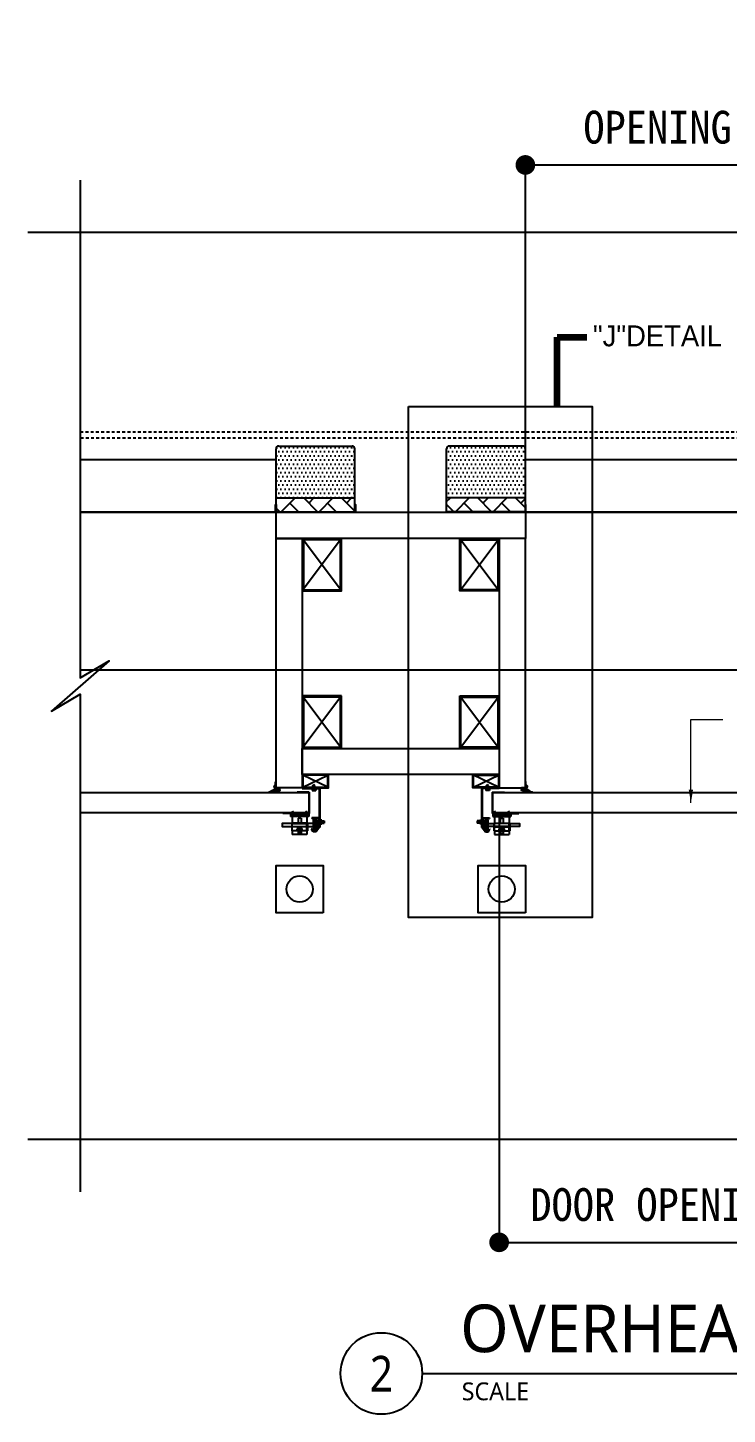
# Model space of a CAD drawing. Header units: millimetres. Extents: x 909 to 159266, y 137 to 21462.
# Drawn here: x 27255 to 29921, y 1751 to 7036 of the extents above; entities that cross this region are included whole.
import ezdxf
from ezdxf.enums import TextEntityAlignment as Align

# ---------------------------------------------------------------- set-up
doc = ezdxf.new("R2010")
doc.units = ezdxf.units.MM
doc.header["$LTSCALE"] = 50
doc.header["$MEASUREMENT"] = 0
for name, pattern in [('CEN', [62, 60, -1, 0, -1]), ('HIDDEN', [2, 1, -1]), ('지하2층 평면도 정화조변경안$0$HID', [2, 1.1, -0.9])]:
    doc.linetypes.add(name, pattern=pattern)
doc.layers.get('Defpoints').update_dxf_attribs({"color": 181})
for name, color, linetype in [('1212', 7, 'Continuous'), ('252', 252, 'Continuous'), ('3', 3, 'Continuous'), ('DIM', 7, 'Continuous'), ('HFC-23-파이프', 3, 'Continuous'), ('OHD Frame', 2, 'Continuous'), ('OHD Panel', 5, 'Continuous'), ('xr-plan$0$A-PLAN-HEIGHT', 253, 'Continuous'), ('건축120130$0$MARK', 3, 'Continuous'), ('지하2층 평면도 정화조변경안$0$A-FLOR-GW', 6, 'Continuous'), ('지하2층 평면도 정화조변경안$0$A-FLOR-STUD', 9, 'Continuous'), ('지하2층 평면도 정화조변경안$0$A-ST-AXIS-CEN', 252, 'CEN'), ('지하2층 평면도 정화조변경안$0$A-볼라드', 8, 'Continuous'), ('지하2층 평면도 정화조변경안$0$방화셔터', 11, 'Continuous')]:
    doc.layers.add(name, color=color, linetype=linetype)
doc.styles.add('2020음성 1차', font='나눔고딕Bold.ttf')
doc.styles.get("Standard").update_dxf_attribs({"font": 'NanumGothicBold.ttf'})
doc.styles.add('돋움체', font='')
doc.styles.add('울릉도M', font='NanumGothic.ttf')
doc.styles.add('헤드라인', font='')
doc.styles.get('돋움체').set_extended_font_data('DotumChe')
doc.styles.get('헤드라인').set_extended_font_data('HY울릉도M')
doc.dimstyles.new('ISO-25', dxfattribs={"dimtxt": 2.5, "dimasz": 2.5, "dimexe": 1.25, "dimexo": 0.625, "dimtad": 1, "dimtxsty": 'Standard', "dimcen": 2.5, "dimadec": 0, "dimazin": 0, "dimtfac": 1, "dimtmove": 0, "dimatfit": 3, "dimfxl": 1, "dimarcsym": 0})
doc.dimstyles.new('류재성$0', dxfattribs={"dimscale": 50, "dimtxt": 3, "dimasz": 1.5, "dimexe": 0, "dimexo": 2, "dimgap": 1, "dimtad": 1, "dimdec": 0, "dimdsep": 46, "dimlunit": 6, "dimtxsty": '2020음성 1차', "dimblk1": 'DOT', "dimblk2": 'DOT', "dimsah": 1, "dimcen": 0.09, "dimclrt": 4, "dimadec": 0, "dimazin": 0, "dimtfac": 1, "dimtdec": 4, "dimtofl": 0, "dimtmove": 0, "dimatfit": 3, "dimldrblk": 'DOT', "dimfxl": 1, "dimtolj": 1, "dimtzin": 0, "dimarcsym": 0})

# ---------------------------------------------------------------- blocks, each defined once
blk = doc.blocks.new('지하2층 평면도 정화조변경안$0$b1')
at = {"layer": '지하2층 평면도 정화조변경안$0$A-볼라드'}
blk.add_lwpolyline([(0, 180), (180, 180), (180, 0), (0, 0), (0, 180)], dxfattribs=at)
blk.add_circle((90, 90), 50, dxfattribs=at)
blk = doc.blocks.new('지하2층 평면도 정화조변경안$0$각-150X200')
at = {"layer": '지하2층 평면도 정화조변경안$0$A-FLOR-STUD'}
for p, q in [((75, 100), (-75, -100)), ((75, -100), (-75, 100))]:
    blk.add_line(p, q, dxfattribs=at)
for points in [[(75, 100), (-75, 100), (-75, -100), (75, -100)], [(70.5, 95.5), (-70.5, 95.5), (-70.5, -95.5), (70.5, -95.5)]]:
    blk.add_lwpolyline(points, close=True, dxfattribs=at)
blk = doc.blocks.new('2TRACK')
at = {"color": 2}
for p, q in [((-35.9, 54.2), (-35.9, 21)), ((-33.6, 54.2), (-33.6, 21.7)), ((-33.1, 57), (-7.9, 57)), ((-33.1, 54.7), (-7.9, 54.7)), ((-7.9, 57), (-7.9, 54.7)), ((-35.9, 21), (-23.7, 3.5)), ((-33.6, 21.7), (-22.5, 5.8)), ((-23.7, 3.5), (-12.1, 3.5)), ((-22.5, 5.8), (-13.5, 5.8)), ((-13.5, 5.8), (-8.3, 15.5)), ((-12.1, 3.5), (-6.3, 14.4)), ((-8.3, 15.5), (-6.3, 14.4))]:
    blk.add_line(p, q, dxfattribs=at)
for radius in [2.8, 0.5]:
    blk.add_arc((-33.1, 54.2), radius, 90, 180, dxfattribs=at)
blk = doc.blocks.new('78t angle')
at = {"color": 2}
for p, q in [((-45.3, 37.5), (-45.3, 35.2)), ((-45.3, 37.5), (18.9, 37.5)), ((-45.3, 35.2), (18.9, 35.2)), ((19.4, 34.7), (19.4, -113.5)), ((21.7, 34.7), (21.7, -113.5)), ((21.7, -113.5), (19.4, -113.5))]:
    blk.add_line(p, q, dxfattribs=at)
for radius in [2.8, 0.5]:
    blk.add_arc((18.9, 34.7), radius, 0, 90, dxfattribs=at)
blk = doc.blocks.new('프레임100X50X2.3T')
at = {"color": 1}
for p, q in [((105125.2, -46858.7), (105170.6, -46763.3)), ((105125.2, -46763.3), (105170.6, -46858.7))]:
    blk.add_line(p, q, dxfattribs=at)
at = {"layer": 'OHD Frame'}
for points in [[(105172.9, -46761), (105172.9, -46861), (105122.9, -46861), (105122.9, -46761)], [(105170.6, -46763.3), (105170.6, -46858.7), (105125.2, -46858.7), (105125.2, -46763.3)]]:
    blk.add_lwpolyline(points, close=True, dxfattribs=at)
blk = doc.blocks.new('_Dot')
at = {"layer": 'DIM', "color": 0, "lineweight": -2}
blk.add_line((-0.5, 0), (-1, 0), dxfattribs=at)
at = {"layer": 'DIM', "color": 0, "const_width": 0.5}
blk.add_lwpolyline([(-0.25, 0, 1), (0.25, 0, 1)], format="xyb", close=True, dxfattribs=at)
blk = doc.blocks.new('*D5540')
at = {"layer": '252', "color": 0, "lineweight": -2}
for p, q in [((29151.3, 5289.2), (29151.3, 6513)), ((29226.3, 6513), (31376.3, 6513)), ((31451.3, 5289.2), (31451.3, 6513))]:
    blk.add_line(p, q, dxfattribs=at)
at = {"layer": 'Defpoints', "color": 0}
for p in [(31451.3, 6513), (29151.3, 5189.2), (31451.3, 5189.2)]:
    blk.add_point(p, dxfattribs=at)
at = {"layer": '252', "color": 0, "linetype": 'ByBlock', "lineweight": -2, "xscale": 75, "yscale": 75, "zscale": 75, "rotation": 180}
blk.add_blockref('_Dot', (29151.3, 6513), dxfattribs=at)
at = {"layer": '252', "color": 0, "linetype": 'ByBlock', "lineweight": -2, "xscale": 75, "yscale": 75, "zscale": 75}
blk.add_blockref('_Dot', (31451.3, 6513), dxfattribs=at)
at = {"layer": '252', "color": 4, "insert": (30301.3, 6640.8), "char_height": 125, "attachment_point": 5, "style": '돋움체'}
blk.add_mtext('\\A1;OPENING WIDTH = "2,300"', dxfattribs=at)
blk = doc.blocks.new('*D5541')
at = {"layer": '252', "color": 0, "lineweight": -2}
for p, q in [((29051.3, 4039.2), (29051.3, 2406.7)), ((31551.3, 4039.2), (31551.3, 2406.7)), ((29126.3, 2406.7), (31476.3, 2406.7))]:
    blk.add_line(p, q, dxfattribs=at)
at = {"layer": 'Defpoints', "color": 0}
for p in [(29051.3, 4139.2), (31551.3, 4139.2), (31551.3, 2406.7)]:
    blk.add_point(p, dxfattribs=at)
at = {"layer": '252', "color": 0, "linetype": 'ByBlock', "lineweight": -2, "xscale": 75, "yscale": 75, "zscale": 75, "rotation": 180}
blk.add_blockref('_Dot', (29051.3, 2406.7), dxfattribs=at)
at = {"layer": '252', "color": 0, "linetype": 'ByBlock', "lineweight": -2, "xscale": 75, "yscale": 75, "zscale": 75}
blk.add_blockref('_Dot', (31551.3, 2406.7), dxfattribs=at)
at = {"layer": '252', "color": 4, "insert": (30301.3, 2534.5), "char_height": 125, "attachment_point": 5, "style": '돋움체'}
blk.add_mtext('\\A1;DOOR OPENING WIDTH = "2,500"', dxfattribs=at)

msp = doc.modelspace()

# ---------------------------------------------------------------- hatches: boundary and pattern name
at = {"transparency": 33554687}
h = msp.add_hatch(dxfattribs=at)
h.set_pattern_fill('DOTS', color=3, scale=10, angle=360)
h.set_pattern_definition([(2e-15, (-17365.533, -51602.674), (7.9375, 15.875), [0, -15.875])])
h.paths.add_polyline_path([(28201.3, 5243.8), (28201.3, 5431.5, -0.414214), (28211.3, 5441.5), (28491.3, 5441.5, -0.414214), (28501.3, 5431.5), (28501.3, 5243.8)])
h = msp.add_hatch(dxfattribs=at)
h.set_pattern_fill('DOTS', color=3, scale=10, angle=360)
h.set_pattern_definition([(2e-15, (-14115.533, -51602.674), (7.9375, 15.875), [0, -15.875])])
h.paths.add_polyline_path([(29151.3, 5243.8), (29151.3, 5431.5, 0.414214), (29141.3, 5441.5), (28861.3, 5441.5, 0.414214), (28851.3, 5431.5), (28851.3, 5243.8)])
h = msp.add_hatch(dxfattribs=at)
h.set_pattern_fill('AR-HBONE', color=3, scale=0.5, angle=360)
h.set_pattern_definition([(45, (-17365.533, -51602.674), (2e-14, 71.84205), [152.4, -50.8]), (135, (-17329.61, -51566.753), (2e-14, 71.84205), [152.4, -50.8])])
h.paths.add_polyline_path([(28501.3, 5243.8), (28501.3, 5191.5), (28201.3, 5191.5), (28201.3, 5219.2), (28201.3, 5243.8)])
h = msp.add_hatch(dxfattribs=at)
h.set_pattern_fill('AR-HBONE', color=3, scale=0.5, angle=360)
h.set_pattern_definition([(45, (-14115.533, -51602.674), (2e-14, 71.84205), [152.4, -50.8]), (135, (-14079.61, -51566.753), (2e-14, 71.84205), [152.4, -50.8])])
h.paths.add_polyline_path([(28851.3, 5243.8), (28851.3, 5191.5), (29151.3, 5191.5), (29151.3, 5219.2), (29151.3, 5243.8)])
at = {"layer": 'HFC-23-파이프'}
h = msp.add_hatch(color=7, dxfattribs=at)
h.dxf.hatch_style = 1
h.paths.add_polyline_path([(28205.2, 4134.7), (28201.3, 4134.7), (28201.3, 4136.7), (28214.3, 4136.7), (28214.3, 4134.7), (28210.4, 4134.7), (28210.4, 4133.1), (28213.6, 4133.1), (28214.9, 4133), (28216.9, 4130.1), (28206, 4125.1), (28198.5, 4123.4), (28205.6, 4126), (28213.5, 4130.5), (28211.2, 4131.3), (28207, 4132.1), (28203.3, 4130.4), (28195.3, 4125.3), (28188.6, 4122.1), (28187.3, 4122), (28187.2, 4122), (28193.3, 4125.3), (28200.6, 4131), (28200.6, 4133.1), (28205.2, 4133.1)])
h.paths.add_polyline_path([(28197.5, 4138.3, 0.154527), (28197.5, 4138.9), (28196.7, 4141.4, 0.170014), (28196.2, 4141.9, -1.840759), (28199.3, 4143.3), (28199.4, 4139.6), (28198.1, 4133), (28189.5, 4127.4), (28179, 4122.8), (28173.9, 4122), (28176.9, 4123), (28187.6, 4128.4), (28196.5, 4134.7)])
h = msp.add_hatch(color=7, dxfattribs=at)
h.dxf.hatch_style = 1
h.paths.add_polyline_path([(29147.4, 4134.7), (29151.3, 4134.7), (29151.3, 4136.7), (29138.3, 4136.7), (29138.3, 4134.7), (29142.2, 4134.7), (29142.2, 4133.1), (29139, 4133.1), (29137.7, 4133), (29135.7, 4130.1), (29146.6, 4125.1), (29154.1, 4123.4), (29147, 4126), (29139.1, 4130.5), (29141.4, 4131.3), (29145.6, 4132.1), (29149.2, 4130.4), (29157.3, 4125.3), (29164, 4122.1), (29165.3, 4122), (29165.3, 4122), (29159.3, 4125.3), (29152, 4131), (29152, 4133.1), (29147.4, 4133.1)])
h.paths.add_polyline_path([(29155, 4138.3, -0.154527), (29155.1, 4138.9), (29155.9, 4141.4, -0.170014), (29156.3, 4141.9, 1.840759), (29153.3, 4143.3), (29153.2, 4139.6), (29154.4, 4133), (29163.1, 4127.4), (29173.6, 4122.8), (29178.7, 4122), (29175.6, 4123), (29165, 4128.4), (29156.1, 4134.7)])

# ---------------------------------------------------------------- linework, layer by layer
for p, q in [((28195.3, 4138.9), (28195.3, 4139.7)), ((28197.5, 4138.3), (28196.5, 4134.7)), ((28196.7, 4141.4), (28197.5, 4138.9)), ((28196.8, 4138.9), (28196.8, 4140.5)), ((28199.8, 4148.4), (28199.8, 4161.4)), ((28199.8, 4133.7), (28199.8, 4143.7)), ((28200.3, 4133.2), (28204, 4133.2)), ((28201.3, 4139.7), (28201.3, 4161.4)), ((28201.3, 4134.7), (28201.3, 4137.7)), ((28201.3, 4137.7), (28214.3, 4137.7)), ((28201.3, 4134.7), (28201.3, 4136.7)), ((28201.3, 4136.7), (28214.3, 4136.7)), ((28201.3, 4134.7), (28204, 4134.7)), ((28205.2, 4134.7), (28201.3, 4134.7)), ((28201.8, 4139.2), (28215.3, 4139.2)), ((28205.2, 4133.1), (28205.2, 4134.7)), ((28214.3, 4134.7), (28210.4, 4134.7)), ((28210.4, 4134.7), (28210.4, 4133.1)), ((28210.4, 4133.1), (28213.6, 4133.1)), ((28211.5, 4134.7), (28214.3, 4134.7)), ((28211.5, 4133.2), (28215.3, 4133.2)), ((28214.3, 4134.7), (28214.3, 4137.7)), ((28214.3, 4136.7), (28214.3, 4134.7)), ((28215.8, 4133.7), (28215.8, 4138.7)), ((29136.8, 4133.7), (29136.8, 4138.7)), ((29150.8, 4139.2), (29137.3, 4139.2)), ((29141, 4133.2), (29137.3, 4133.2)), ((29138.3, 4134.7), (29138.3, 4137.7)), ((29151.3, 4137.7), (29138.3, 4137.7)), ((29151.3, 4136.7), (29138.3, 4136.7)), ((29138.3, 4136.7), (29138.3, 4134.7)), ((29141, 4134.7), (29138.3, 4134.7)), ((29138.3, 4134.7), (29142.2, 4134.7)), ((29142.2, 4133.1), (29139, 4133.1)), ((29142.2, 4134.7), (29142.2, 4133.1)), ((29147.4, 4133.1), (29147.4, 4134.7)), ((29147.4, 4134.7), (29151.3, 4134.7)), ((29151.3, 4134.7), (29148.5, 4134.7)), ((29152.3, 4133.2), (29148.5, 4133.2)), ((29151.3, 4139.7), (29151.3, 4161.4)), ((29151.3, 4134.7), (29151.3, 4137.7)), ((29151.3, 4134.7), (29151.3, 4136.7)), ((29152.8, 4148.4), (29152.8, 4161.4)), ((29152.8, 4133.7), (29152.8, 4143.7)), ((29155, 4138.3), (29156.1, 4134.7)), ((29155.9, 4141.4), (29155.1, 4138.9)), ((29155.8, 4138.9), (29155.8, 4140.5)), ((29157.3, 4138.9), (29157.3, 4139.7))]:
    msp.add_line(p, q)
at = {"color": 2}
for p, q in [((28281.4, 4122.8), (28281.4, 4121.2)), ((28327.9, 4122.8), (28327.9, 4041.6)), ((29024.7, 4122.8), (29024.7, 4041.6)), ((29071.2, 4122.8), (29071.2, 4121.2)), ((28281.4, 4121.2), (28326.3, 4121.2)), ((28326.3, 4121.2), (28326.3, 4043.2)), ((29026.3, 4121.2), (29026.3, 4043.2)), ((29071.2, 4121.2), (29026.3, 4121.2)), ((28226.6, 4043.2), (28326.3, 4043.2)), ((29126, 4043.2), (29026.3, 4043.2))]:
    msp.add_line(p, q, dxfattribs=at)
at = {"color": 4}
for p, q in [((28256.6, 4041.6), (28256.6, 4030.1)), ((28325.9, 4039.4), (28256.6, 4039.4)), ((28273.1, 4030.1), (28256.6, 4030.1)), ((28263.3, 4030.1), (28263.3, 4004.8)), ((28273.1, 4030.1), (28273.1, 4039.4)), ((28274.2, 4037.8), (28273.1, 4037.8)), ((28274.2, 4031.7), (28273.1, 4031.7)), ((28274.2, 4030.1), (28274.2, 4039.4)), ((28308.2, 4030.1), (28274.2, 4030.1)), ((28296.9, 4022.9), (28285.9, 4022.9)), ((28308.2, 4030.1), (28308.2, 4039.4)), ((28309.4, 4037.8), (28308.2, 4037.8)), ((28309.4, 4031.7), (28308.2, 4031.7)), ((28309.4, 4030.1), (28309.4, 4039.4)), ((28325.9, 4030.1), (28309.4, 4030.1)), ((28318.3, 4030.1), (28318.3, 4004.8)), ((28325.9, 4041.6), (28325.9, 4030.1)), ((29026.7, 4041.6), (29026.7, 4030.1)), ((29026.7, 4039.4), (29096, 4039.4)), ((29026.7, 4030.1), (29043.2, 4030.1)), ((29034.2, 4030.1), (29034.2, 4004.8)), ((29043.2, 4030.1), (29043.2, 4039.4)), ((29043.2, 4037.8), (29044.4, 4037.8)), ((29043.2, 4031.7), (29044.4, 4031.7)), ((29044.4, 4030.1), (29044.4, 4039.4)), ((29044.4, 4030.1), (29078.4, 4030.1)), ((29055.7, 4022.9), (29066.7, 4022.9)), ((29078.4, 4030.1), (29078.4, 4039.4)), ((29078.4, 4037.8), (29079.5, 4037.8)), ((29078.4, 4031.7), (29079.5, 4031.7)), ((29079.5, 4030.1), (29079.5, 4039.4)), ((29079.5, 4030.1), (29096, 4030.1)), ((29089.2, 4030.1), (29089.2, 4004.8)), ((29096, 4041.6), (29096, 4030.1)), ((28261, 4004.8), (28261, 3990.3)), ((28263.3, 3974.9), (28263.3, 3961.6)), ((28318.3, 3974.9), (28318.3, 3961.6)), ((28321.5, 4004.8), (28321.5, 3990.3)), ((29031.1, 4004.8), (29031.1, 3990.3)), ((29034.2, 3974.9), (29034.2, 3961.6)), ((29089.2, 3974.9), (29089.2, 3961.6)), ((29091.6, 4004.8), (29091.6, 3990.3)), ((28318.3, 3961.6), (28263.3, 3961.6)), ((29034.2, 3961.6), (29089.2, 3961.6))]:
    msp.add_line(p, q, dxfattribs=at)
at = {"color": 1, "linetype": 'HIDDEN', "ltscale": 3}
for p, q in [((28261, 4003.1), (28321.5, 4003.1)), ((28261, 3992.1), (28321.5, 3992.1)), ((29091.6, 4003.1), (29031.1, 4003.1)), ((29091.6, 3992.1), (29031.1, 3992.1))]:
    msp.add_line(p, q, dxfattribs=at)
at = {"color": 8, "linetype": 'HIDDEN', "ltscale": 3}
for p, q in [((28263.3, 3974.9), (28263.3, 4004.8)), ((28318.3, 3974.9), (28318.3, 4004.8)), ((29034.2, 3974.9), (29034.2, 4004.8)), ((29089.2, 3974.9), (29089.2, 4004.8))]:
    msp.add_line(p, q, dxfattribs=at)
at = {"color": 2}
for points in [[(27455.2, 6455), (27455.2, 4557.9), (27565.1, 4622.5), (27345.3, 4431.7), (27455.2, 4496.4), (27455.2, 2599.2)], [(33347.4, 6255), (30332, 6255), (30396.7, 6145.1), (30205.9, 6365), (30270.6, 6255), (27255.2, 6255)], [(33347.4, 2799.2), (30332, 2799.2), (30396.7, 2689.3), (30205.9, 2909.1), (30270.6, 2799.2), (27255.2, 2799.2)]]:
    msp.add_lwpolyline(points, dxfattribs=at)
msp.add_lwpolyline([(28706.4, 5592.9), (29405.9, 5592.9), (29405.9, 3644.7), (28706.4, 3644.7)], close=True)
for points in [[(28196.5, 4134.7), (28187.6, 4128.4), (28176.9, 4123), (28173.9, 4122), (28179, 4122.8), (28189.5, 4127.4), (28198.1, 4133), (28199.4, 4139.6), (28199.3, 4143.3)], [(28205.2, 4133.1), (28200.6, 4133.1), (28200.6, 4131), (28193.3, 4125.3), (28187.2, 4122), (28188.6, 4122.1), (28195.3, 4125.3), (28203.3, 4130.4), (28207, 4132.1), (28211.2, 4131.3), (28213.5, 4130.5), (28205.6, 4126), (28198.5, 4123.4), (28206, 4125.1), (28216.9, 4130.1), (28214.9, 4133), (28213.6, 4133.1)], [(29147.4, 4133.1), (29152, 4133.1), (29152, 4131), (29159.3, 4125.3), (29165.4, 4122), (29164, 4122.1), (29157.3, 4125.3), (29149.2, 4130.4), (29145.6, 4132.1), (29141.4, 4131.3), (29139.1, 4130.5), (29147, 4126), (29154.1, 4123.4), (29146.6, 4125.1), (29135.7, 4130.1), (29137.7, 4133), (29139, 4133.1)], [(29156.1, 4134.7), (29165, 4128.4), (29175.6, 4123), (29178.7, 4122), (29173.6, 4122.8), (29163.1, 4127.4), (29154.4, 4133), (29153.2, 4139.6), (29153.3, 4143.3)]]:
    msp.add_lwpolyline(points)
at = {"color": 3}
for points in [[(28344.2, 3979.8), (28344.2, 4015.3, -0.414214), (28349.7, 4020.8), (28349.7, 4020.8, -0.414214), (28355.2, 4015.3), (28355.2, 3979.8, -0.414214), (28349.7, 3974.3), (28349.7, 3974.3, -0.414214)], [(29008.4, 3979.8), (29008.4, 4015.3, 0.414214), (29002.9, 4020.8), (29002.9, 4020.8, 0.414214), (28997.4, 4015.3), (28997.4, 3979.8, 0.414214), (29002.9, 3974.3), (29002.9, 3974.3, 0.414214)]]:
    msp.add_lwpolyline(points, format="xyb", close=True, dxfattribs=at)
for points in [[(28261, 4003.1), (28224.2, 4003.1), (28224.2, 3992.1), (28261, 3992.1)], [(28344.2, 4003.1), (28321.5, 4003.1)], [(28321.5, 3992.1), (28344.2, 3992.1)], [(29008.4, 4003.1), (29031.1, 4003.1)], [(29031.1, 3992.1), (29008.4, 3992.1)], [(29091.6, 4003.1), (29128.4, 4003.1), (29128.4, 3992.1), (29091.6, 3992.1)]]:
    msp.add_lwpolyline(points, dxfattribs=at)
for centre, radius, start, end in [((28197.3, 4143.7), 4, 72.5424, 233.1301), ((28197.3, 4143.7), 2.5, 0, 244.6231), ((28194.3, 4139.7), 1, 0, 53.1301), ((28197.3, 4143.6), 2, 351.8493, 237.7965), ((28196, 4138.9), 0.75, 180, 0), ((28195.7, 4141), 1, 19.2012, 57.7965), ((28195.8, 4140.5), 1, 0, 64.6231), ((28196.6, 4138.5), 1, 344.0643, 19.2012), ((28198.8, 4148.4), 1, 252.5424, 0), ((28200.5, 4161.4), 0.75, 0, 180), ((28200.3, 4133.7), 0.5, 180, 270), ((28201.8, 4139.7), 0.5, 180, 270), ((28204, 4133.9), 0.75, 270, 90), ((28211.5, 4133.9), 0.75, 90, 270), ((28215.3, 4138.7), 0.5, 0, 90), ((28215.3, 4133.7), 0.5, 270, 0), ((29137.3, 4138.7), 0.5, 90, 180), ((29137.3, 4133.7), 0.5, 180, 270), ((29141, 4133.9), 0.75, 270, 90), ((29148.5, 4133.9), 0.75, 90, 270), ((29150.8, 4139.7), 0.5, 270, 0), ((29152, 4161.4), 0.75, 0, 180), ((29152.3, 4133.7), 0.5, 270, 0), ((29153.8, 4148.4), 1, 180, 287.4576), ((29155.3, 4143.7), 2.5, 295.3769, 180), ((29155.3, 4143.6), 2, 302.2035, 188.1507), ((29155.3, 4143.7), 4, 306.8699, 107.4576), ((29156, 4138.5), 1, 160.7988, 195.9357), ((29156.8, 4140.5), 1, 115.3769, 180), ((29156.5, 4138.9), 0.75, 180, 0), ((29156.9, 4141), 1, 122.2035, 160.7988), ((29158.3, 4139.7), 1, 126.8699, 180)]:
    msp.add_arc(centre, radius, start, end)
at = {"layer": '1212', "color": 2}
for p, q in [((28327.9, 4122.8), (28281.4, 4122.8)), ((29024.7, 4122.8), (29071.2, 4122.8)), ((28226.6, 4041.6), (28226.6, 4043.2)), ((28327.9, 4041.6), (28226.6, 4041.6)), ((29024.7, 4041.6), (29126, 4041.6)), ((29126, 4041.6), (29126, 4043.2))]:
    msp.add_line(p, q, dxfattribs=at)
at = {"layer": '1212', "color": 3}
for p, q in [((28336.5, 4136.9), (28336.5, 4134.5)), ((28336.5, 4134.5), (28354.5, 4134.5)), ((28338.4, 4134.5), (28338.4, 4129)), ((28338.4, 4129), (28352.6, 4129)), ((28342, 4148), (28345.5, 4151.7)), ((28342, 4141.5), (28342, 4148)), ((28345.5, 4141.5), (28342, 4145.3)), ((28342.5, 4141.5), (28342, 4142.1)), ((28342.1, 4134.5), (28342.1, 4129)), ((28348.4, 4141.5), (28342.2, 4148.3)), ((28349, 4144.1), (28343.7, 4149.8)), ((28349, 4148), (28345.5, 4151.7)), ((28348.9, 4134.5), (28348.9, 4129)), ((28349, 4141.5), (28349, 4148)), ((28352.6, 4134.5), (28352.6, 4129)), ((28354.5, 4136.9), (28354.5, 4134.5)), ((28998.1, 4136.9), (28998.1, 4134.5)), ((29016.1, 4134.5), (28998.1, 4134.5)), ((29000, 4134.5), (29000, 4129)), ((29014.2, 4129), (29000, 4129)), ((29003.5, 4148), (29007.1, 4151.7)), ((29003.5, 4144.1), (29008.9, 4149.8)), ((29003.5, 4141.5), (29003.5, 4148)), ((29003.7, 4134.5), (29003.7, 4129)), ((29004.1, 4141.5), (29010.4, 4148.3)), ((29010.6, 4148), (29007.1, 4151.7)), ((29007.1, 4141.5), (29010.6, 4145.3)), ((29010.1, 4141.5), (29010.6, 4142.1)), ((29010.5, 4134.5), (29010.5, 4129)), ((29010.6, 4141.5), (29010.6, 4148)), ((29014.2, 4134.5), (29014.2, 4129)), ((29016.1, 4136.9), (29016.1, 4134.5)), ((28258.4, 4039.4), (28258.4, 4037.7)), ((28258.4, 4037.7), (28270.9, 4037.7)), ((28259.7, 4037.7), (28259.7, 4033.9)), ((28259.7, 4033.9), (28269.6, 4033.9)), ((28262.2, 4047.7), (28264.7, 4050.2)), ((28262.2, 4043.2), (28262.2, 4047.7)), ((28264.6, 4043.2), (28262.2, 4045.8)), ((28262.3, 4037.7), (28262.3, 4033.9)), ((28266.7, 4043.2), (28262.4, 4047.9)), ((28267.1, 4045), (28263.4, 4049)), ((28267.1, 4047.7), (28264.7, 4050.2)), ((28267, 4037.7), (28267, 4033.9)), ((28267.1, 4043.2), (28267.1, 4047.7)), ((28269.6, 4037.7), (28269.6, 4033.9)), ((28270.9, 4039.4), (28270.9, 4037.7)), ((28311.1, 4039.4), (28311.1, 4037.7)), ((28311.1, 4037.7), (28323.6, 4037.7)), ((28312.4, 4037.7), (28312.4, 4033.9)), ((28312.4, 4033.9), (28322.3, 4033.9)), ((28314.9, 4047.7), (28317.4, 4050.2)), ((28314.9, 4043.2), (28314.9, 4047.7)), ((28317.3, 4043.2), (28314.9, 4045.8)), ((28315, 4037.7), (28315, 4033.9)), ((28319.4, 4043.2), (28315.1, 4047.9)), ((28319.8, 4045), (28316.1, 4049)), ((28319.8, 4047.7), (28317.4, 4050.2)), ((28319.7, 4037.7), (28319.7, 4033.9)), ((28319.8, 4043.2), (28319.8, 4047.7)), ((28322.3, 4037.7), (28322.3, 4033.9)), ((28323.6, 4039.4), (28323.6, 4037.7)), ((28368.3, 4016.4), (28368.3, 4001.4)), ((28370.3, 4016.4), (28370.3, 4001.4)), ((28982.3, 4016.4), (28982.3, 4001.4)), ((28984.3, 4016.4), (28984.3, 4001.4)), ((29029, 4039.4), (29029, 4037.7)), ((29041.5, 4037.7), (29029, 4037.7)), ((29030.3, 4037.7), (29030.3, 4033.9)), ((29040.2, 4033.9), (29030.3, 4033.9)), ((29032.8, 4047.7), (29035.2, 4050.2)), ((29032.8, 4045), (29036.5, 4049)), ((29032.8, 4043.2), (29032.8, 4047.7)), ((29032.9, 4037.7), (29032.9, 4033.9)), ((29033.2, 4043.2), (29037.5, 4047.9)), ((29037.7, 4047.7), (29035.2, 4050.2)), ((29035.2, 4043.2), (29037.7, 4045.8)), ((29037.6, 4037.7), (29037.6, 4033.9)), ((29037.7, 4043.2), (29037.7, 4047.7)), ((29040.2, 4037.7), (29040.2, 4033.9)), ((29041.5, 4039.4), (29041.5, 4037.7)), ((29081.7, 4039.4), (29081.7, 4037.7)), ((29094.2, 4037.7), (29081.7, 4037.7)), ((29083, 4037.7), (29083, 4033.9)), ((29092.9, 4033.9), (29083, 4033.9)), ((29085.5, 4047.7), (29087.9, 4050.2)), ((29085.5, 4045), (29089.2, 4049)), ((29085.5, 4043.2), (29085.5, 4047.7)), ((29085.6, 4037.7), (29085.6, 4033.9)), ((29085.9, 4043.2), (29090.2, 4047.9)), ((29090.4, 4047.7), (29087.9, 4050.2)), ((29088, 4043.2), (29090.4, 4045.8)), ((29090.3, 4037.7), (29090.3, 4033.9)), ((29090.4, 4043.2), (29090.4, 4047.7)), ((29092.9, 4037.7), (29092.9, 4033.9)), ((29094.2, 4039.4), (29094.2, 4037.7)), ((28286.8, 3989), (28281.4, 3981)), ((28281.4, 3978.8), (28281.4, 3981)), ((28286.8, 3972), (28281.4, 3978.8)), ((28286.8, 3989), (28286.8, 3986)), ((28286.8, 3989), (28295.7, 3989)), ((28286.8, 3972), (28295.7, 3972)), ((28286.9, 3976.9), (28286.9, 3979.1)), ((28295.5, 3976.9), (28295.5, 3979.1)), ((28295.7, 3989), (28301, 3981)), ((28295.7, 3989), (28295.7, 3986)), ((28295.7, 3972), (28301, 3978.8)), ((28301, 3978.8), (28301, 3981)), ((28368.3, 4016.2), (28368.3, 4001.7)), ((28375.3, 4016.2), (28370.3, 4016.2)), ((28375.3, 4012.5), (28370.3, 4012.5)), ((28375.3, 4005.3), (28370.3, 4005.3)), ((28370.3, 4001.7), (28375.3, 4001.7)), ((28375.3, 4001.7), (28375.3, 4016.2)), ((28375.3, 4012.9), (28385, 4012.9)), ((28375.3, 4007.1), (28375.7, 4004.9)), ((28375.3, 4004.9), (28385, 4004.9)), ((28376, 4012.9), (28377.4, 4004.9)), ((28377.8, 4012.9), (28379.1, 4004.9)), ((28379.5, 4012.9), (28380.9, 4004.9)), ((28381.2, 4012.9), (28382.6, 4004.9)), ((28383, 4012.9), (28384.3, 4004.9)), ((28384.7, 4012.9), (28385, 4011)), ((28385, 4012.9), (28385, 4004.9)), ((28977.3, 4012.9), (28967.6, 4012.9)), ((28967.6, 4012.9), (28967.6, 4004.9)), ((28967.9, 4012.9), (28967.6, 4011)), ((28977.3, 4004.9), (28967.6, 4004.9)), ((28969.6, 4012.9), (28968.3, 4004.9)), ((28971.3, 4012.9), (28970, 4004.9)), ((28973.1, 4012.9), (28971.7, 4004.9)), ((28974.8, 4012.9), (28973.5, 4004.9)), ((28976.5, 4012.9), (28975.2, 4004.9)), ((28977.3, 4007.1), (28976.9, 4004.9)), ((28977.3, 4001.7), (28977.3, 4016.2)), ((28977.3, 4016.2), (28982.3, 4016.2)), ((28977.3, 4012.5), (28982.3, 4012.5)), ((28977.3, 4005.3), (28982.3, 4005.3)), ((28982.3, 4001.7), (28977.3, 4001.7)), ((28984.3, 4016.2), (28984.3, 4001.7)), ((29056.9, 3989), (29051.6, 3981)), ((29051.6, 3978.8), (29051.6, 3981)), ((29056.9, 3972), (29051.6, 3978.8)), ((29056.9, 3989), (29056.9, 3986)), ((29065.8, 3989), (29056.9, 3989)), ((29065.8, 3972), (29056.9, 3972)), ((29057.1, 3976.9), (29057.1, 3979.1)), ((29065.7, 3976.9), (29065.7, 3979.1)), ((29065.8, 3989), (29071.2, 3981)), ((29065.8, 3989), (29065.8, 3986)), ((29065.8, 3972), (29071.2, 3978.8)), ((29071.2, 3978.8), (29071.2, 3981))]:
    msp.add_line(p, q, dxfattribs=at)
at = {"layer": '1212', "color": 4}
for p, q in [((28325.9, 4039.4), (28256.6, 4039.4)), ((28285.9, 4022.9), (28285.9, 4004.8)), ((28296.9, 4022.9), (28296.9, 4004.8)), ((29026.7, 4039.4), (29096, 4039.4)), ((29055.7, 4022.9), (29055.7, 4004.8)), ((29066.7, 4022.9), (29066.7, 4004.8)), ((28321.5, 4004.8), (28261, 4004.8)), ((28321.5, 3990.3), (28261, 3990.3)), ((28261, 3990.3), (28261, 3974.9)), ((28284.5, 3974.9), (28261, 3974.9)), ((28285.9, 3973.1), (28285.9, 3965.1)), ((28296.9, 3965.1), (28285.9, 3965.1)), ((28296.9, 3973.6), (28296.9, 3965.1)), ((28321.5, 3974.9), (28297.9, 3974.9)), ((28321.5, 3990.3), (28321.5, 3974.9)), ((29031.1, 4004.8), (29091.6, 4004.8)), ((29031.1, 3990.3), (29091.6, 3990.3)), ((29031.1, 3990.3), (29031.1, 3974.9)), ((29031.1, 3974.9), (29054.7, 3974.9)), ((29055.7, 3973.6), (29055.7, 3965.1)), ((29055.7, 3965.1), (29066.7, 3965.1)), ((29066.7, 3973.1), (29066.7, 3965.1)), ((29068.1, 3974.9), (29091.6, 3974.9)), ((29091.6, 3990.3), (29091.6, 3974.9))]:
    msp.add_line(p, q, dxfattribs=at)
at = {"layer": '1212', "linetype": 'HIDDEN', "ltscale": 10}
for p, q in [((28258.4, 4037.8), (28256.6, 4037.8)), ((28273.1, 4031.7), (28256.6, 4031.7)), ((28273.1, 4037.8), (28270.9, 4037.8)), ((28308.2, 4037.8), (28274.2, 4037.8)), ((28308.2, 4031.7), (28274.2, 4031.7)), ((28309.4, 4037.8), (28311.1, 4037.8)), ((28309.4, 4031.7), (28325.9, 4031.7)), ((28323.6, 4037.8), (28325.9, 4037.8)), ((29029, 4037.8), (29026.7, 4037.8)), ((29043.2, 4031.7), (29026.7, 4031.7)), ((29043.2, 4037.8), (29041.5, 4037.8)), ((29044.4, 4037.8), (29078.4, 4037.8)), ((29044.4, 4031.7), (29078.4, 4031.7)), ((29079.5, 4037.8), (29081.7, 4037.8)), ((29079.5, 4031.7), (29096, 4031.7)), ((29094.2, 4037.8), (29096, 4037.8))]:
    msp.add_line(p, q, dxfattribs=at)
at = {"layer": '1212'}
for p, q in [((28270.9, 4039.4), (28258.4, 4039.4)), ((28323.6, 4039.4), (28311.1, 4039.4)), ((29029, 4039.4), (29041.5, 4039.4)), ((29081.7, 4039.4), (29094.2, 4039.4))]:
    msp.add_line(p, q, dxfattribs=at)
at = {"layer": '1212', "color": 3}
for points in [[(28363.7, 4015.2), (28363.7, 4002.6)], [(28988.9, 4015.2), (28988.9, 4002.6)]]:
    msp.add_lwpolyline(points, dxfattribs=at)
for centre, radius, start, end in [((28369.3, 4016.4), 1, 90, 180), ((28369.3, 4016.4), 1, 0, 90), ((28983.3, 4016.4), 1, 90, 180), ((28983.3, 4016.4), 1, 0, 90), ((28250.2, 4008.6), 42.9, 316.5752, 328.3002), ((28291.2, 4011.8), 26.2, 260.2075, 279.7925), ((28332.2, 4008.6), 42.9, 211.6998, 223.4248), ((28383, 4008.9), 20.3, 161.9614, 198.0386), ((28369.3, 4001.4), 1, 180, 270), ((28369.3, 4001.4), 1, 270, 0), ((28983.3, 4001.4), 1, 180, 270), ((28983.3, 4001.4), 1, 270, 0), ((28969.5, 4008.9), 20.3, 341.9614, 18.0386), ((29020.4, 4008.6), 42.9, 316.5752, 328.3002), ((29061.4, 4011.8), 26.2, 260.2075, 279.7925), ((29102.4, 4008.6), 42.9, 211.6998, 223.4248)]:
    msp.add_arc(centre, radius, start, end, dxfattribs=at)
at = {"layer": '1212', "color": 3, "extrusion": (0, 0, -1)}
msp.add_ellipse((28291.2, 3979.1), major_axis=(-7.39, 0), ratio=0.851726, dxfattribs=at)
at = {"layer": '1212', "color": 3}
msp.add_ellipse((29061.4, 3979.1), major_axis=(7.39, 0), ratio=0.851726, dxfattribs=at)
for points, knots in [([(28286.9, 3979.1), (28286.9, 3979.4, 0), (28287, 3979.7, 0), (28287.3, 3980.4, 0), (28287.5, 3980.7, 0), (28288.1, 3981.3, 0), (28288.5, 3981.6, 0), (28289.5, 3982, 0), (28290, 3982.2, 0), (28291.2, 3982.3, 0), (28291.8, 3982.3, 0), (28292.9, 3982.1, 0), (28293.4, 3981.9, 0), (28294.3, 3981.4, 0), (28294.6, 3981.1, 0), (28295.1, 3980.4, 0), (28295.3, 3980.1, 0), (28295.5, 3979.5, 0), (28295.5, 3979.3, 0), (28295.5, 3979.1, 0)], [6.283185, 6.283185, 6.283185, 6.283185, 6.643322, 6.643322, 7.003459, 7.003459, 7.363595, 7.363595, 7.723732, 7.723732, 8.083869, 8.083869, 8.444005, 8.444005, 8.804142, 8.804142, 9.164279, 9.164279, 9.424826, 9.424826, 9.424826, 9.424826]), ([(28286.9, 3976.9), (28286.9, 3977.2, 0), (28287, 3977.5, 0), (28287.3, 3978.2, 0), (28287.5, 3978.5, 0), (28288.1, 3979.1, 0), (28288.5, 3979.4, 0), (28289.5, 3979.9, 0), (28290, 3980, 0), (28291.2, 3980.1, 0), (28291.8, 3980.1, 0), (28292.9, 3979.9, 0), (28293.4, 3979.7, 0), (28294.3, 3979.2, 0), (28294.6, 3978.9, 0), (28295.1, 3978.3, 0), (28295.3, 3977.9, 0), (28295.5, 3977.3, 0), (28295.6, 3977, 0), (28295.5, 3976.3, 0), (28295.4, 3976, 0), (28295, 3975.3, 0), (28294.7, 3975, 0), (28294, 3974.4, 0), (28293.5, 3974.2, 0), (28292.5, 3973.8, 0), (28291.9, 3973.7, 0), (28290.8, 3973.7, 0), (28290.2, 3973.8, 0), (28289.2, 3974.1, 0), (28288.7, 3974.3, 0), (28287.9, 3974.8, 0), (28287.6, 3975.2, 0), (28287.2, 3975.8, 0), (28287, 3976.1, 0), (28286.9, 3976.6, 0), (28286.9, 3976.8, 0), (28286.9, 3976.9)], [0, 0, 0, 0, 0.360137, 0.360137, 0.720273, 0.720273, 1.08041, 1.08041, 1.440547, 1.440547, 1.800683, 1.800683, 2.16082, 2.16082, 2.520957, 2.520957, 2.881093, 2.881093, 3.24123, 3.24123, 3.601367, 3.601367, 3.961504, 3.961504, 4.32164, 4.32164, 4.681777, 4.681777, 5.041914, 5.041914, 5.40205, 5.40205, 5.762187, 5.762187, 6.122324, 6.122324, 6.283185, 6.283185, 6.283185, 6.283185]), ([(29065.7, 3976.9), (29065.7, 3977.2, 0), (29065.6, 3977.5, 0), (29065.3, 3978.2, 0), (29065.1, 3978.5, 0), (29064.4, 3979.1, 0), (29064, 3979.4, 0), (29063.1, 3979.9, 0), (29062.5, 3980, 0), (29061.4, 3980.1, 0), (29060.8, 3980.1, 0), (29059.7, 3979.9, 0), (29059.2, 3979.7, 0), (29058.3, 3979.2, 0), (29058, 3978.9, 0), (29057.4, 3978.3, 0), (29057.3, 3977.9, 0), (29057.1, 3977.3, 0), (29057, 3977, 0), (29057.1, 3976.3, 0), (29057.2, 3976, 0), (29057.6, 3975.3, 0), (29057.9, 3975, 0), (29058.6, 3974.4, 0), (29059.1, 3974.2, 0), (29060.1, 3973.8, 0), (29060.6, 3973.7, 0), (29061.8, 3973.7, 0), (29062.4, 3973.8, 0), (29063.4, 3974.1, 0), (29063.9, 3974.3, 0), (29064.7, 3974.8, 0), (29065, 3975.2, 0), (29065.4, 3975.8, 0), (29065.6, 3976.1, 0), (29065.7, 3976.6, 0), (29065.7, 3976.8, 0), (29065.7, 3976.9)], [0, 0, 0, 0, 0.360137, 0.360137, 0.720273, 0.720273, 1.08041, 1.08041, 1.440547, 1.440547, 1.800683, 1.800683, 2.16082, 2.16082, 2.520957, 2.520957, 2.881093, 2.881093, 3.24123, 3.24123, 3.601367, 3.601367, 3.961504, 3.961504, 4.32164, 4.32164, 4.681777, 4.681777, 5.041914, 5.041914, 5.40205, 5.40205, 5.762187, 5.762187, 6.122324, 6.122324, 6.283185, 6.283185, 6.283185, 6.283185]), ([(29065.7, 3979.1), (29065.7, 3979.4, 0), (29065.6, 3979.7, 0), (29065.3, 3980.4, 0), (29065.1, 3980.7, 0), (29064.4, 3981.3, 0), (29064, 3981.6, 0), (29063.1, 3982, 0), (29062.5, 3982.2, 0), (29061.4, 3982.3, 0), (29060.8, 3982.3, 0), (29059.7, 3982.1, 0), (29059.2, 3981.9, 0), (29058.3, 3981.4, 0), (29058, 3981.1, 0), (29057.4, 3980.4, 0), (29057.3, 3980.1, 0), (29057.1, 3979.5, 0), (29057.1, 3979.3, 0), (29057.1, 3979.1, 0)], [6.283185, 6.283185, 6.283185, 6.283185, 6.643322, 6.643322, 7.003459, 7.003459, 7.363595, 7.363595, 7.723732, 7.723732, 8.083869, 8.083869, 8.444005, 8.444005, 8.804142, 8.804142, 9.164279, 9.164279, 9.424826, 9.424826, 9.424826, 9.424826])]:
    msp.add_open_spline(points, degree=3, knots=knots, dxfattribs=at)
at = {"layer": '3', "color": 8}
for points in [[(28345.8, 4017), (28345.8, 3978.1)], [(28347.8, 4017.7), (28347.8, 3977.5)], [(28351, 4017.7), (28351, 3977.5)], [(28352.9, 4017), (28352.9, 3978.1)], [(28999.6, 4017), (28999.6, 3978.1)], [(29001.6, 4017.7), (29001.6, 3977.5)], [(29004.8, 4017.7), (29004.8, 3977.5)], [(29006.8, 4017), (29006.8, 3978.1)], [(28344.7, 4015.6), (28344.7, 3979.6)], [(28354, 4015.6), (28354, 3979.6)], [(28998.5, 4015.6), (28998.5, 3979.6)], [(29007.9, 4015.6), (29007.9, 3979.6)]]:
    msp.add_lwpolyline(points, dxfattribs=at)
at = {"layer": 'DIM', "color": 3}
for p, q in [((28201.3, 5191.5), (28201.3, 5431.5)), ((28211.3, 5441.5), (28491.3, 5441.5)), ((28501.3, 5191.5), (28501.3, 5431.5)), ((28851.3, 5191.5), (28851.3, 5431.5)), ((29141.3, 5441.5), (28861.3, 5441.5)), ((29151.3, 5191.5), (29151.3, 5431.5)), ((28201.3, 5389.2), (27455.2, 5389.2)), ((31451.3, 5389.2), (29151.3, 5389.2)), ((28201.3, 5243.8), (28501.3, 5243.8)), ((29151.3, 5243.8), (28851.3, 5243.8)), ((27455.2, 5189.2), (28201.3, 5189.2)), ((29151.3, 5189.2), (31451.3, 5189.2))]:
    msp.add_line(p, q, dxfattribs=at)
for points in [[(28199, 5189.2), (28199, 5219.2)], [(28503.6, 5189.2), (28199, 5189.2), (28199, 5219.2)], [(28199, 5219.2), (28201.3, 5219.2)], [(28201.3, 5191.5), (28501.3, 5191.5), (28501.3, 5219.2)], [(28201.3, 5219.2), (28201.3, 5191.5)], [(28503.6, 5219.2), (28501.3, 5219.2)], [(28503.6, 5219.2), (28503.6, 5219.2), (28503.6, 5189.2)], [(28503.6, 5219.2), (28503.6, 5189.2)], [(28849, 5189.2), (29153.6, 5189.2), (29153.6, 5219.2)], [(28849, 5219.2), (28849, 5219.2), (28849, 5189.2)], [(28849, 5219.2), (28849, 5189.2)], [(28849, 5219.2), (28851.3, 5219.2)], [(29151.3, 5191.5), (28851.3, 5191.5), (28851.3, 5219.2)], [(29153.6, 5219.2), (29151.3, 5219.2)], [(29151.3, 5219.2), (29151.3, 5191.5)], [(29153.6, 5189.2), (29153.6, 5219.2)]]:
    msp.add_lwpolyline(points, dxfattribs=at)
for centre, start, end in [((28211.3, 5431.5), 90, 180), ((28491.3, 5431.5), 0, 90), ((28861.3, 5431.5), 90, 180), ((29141.3, 5431.5), 0, 90)]:
    msp.add_arc(centre, 10, start, end, dxfattribs=at)
at = {"layer": 'OHD Panel'}
msp.add_lwpolyline([(27455.2, 4121.2), (28326.3, 4121.2), (28326.3, 4043.2), (27455.2, 4043.2)], dxfattribs=at)
msp.add_lwpolyline([(29026.3, 4121.2), (31576.3, 4121.2), (31576.3, 4043.2), (29026.3, 4043.2)], close=True, dxfattribs=at)
at = {"layer": 'xr-plan$0$A-PLAN-HEIGHT', "ltscale": 100}
for p, q in [((28201.3, 5189.2), (27455.2, 5189.2)), ((31451.3, 5189.2), (29151.3, 5189.2))]:
    msp.add_line(p, q, dxfattribs=at)
at = {"layer": '건축120130$0$MARK', "color": 4}
msp.add_line((28758.2, 1906.9), (31887.7, 1906.9), dxfattribs=at)
msp.add_circle((28602.7, 1906.9), 155.5, dxfattribs=at)
at = {"layer": '지하2층 평면도 정화조변경안$0$A-FLOR-GW'}
for points in [[(28201.3, 5189.2), (29151.3, 5189.2), (29151.3, 5089.2), (28201.3, 5089.2)], [(28301.3, 4139.2), (28201.3, 4139.2), (28201.3, 5089.2), (28301.3, 5089.2)], [(29051.3, 4139.2), (29151.3, 4139.2), (29151.3, 5089.2), (29051.3, 5089.2)], [(28301.3, 4289.2), (29051.3, 4289.2), (29051.3, 4189.2), (28301.3, 4189.2)]]:
    msp.add_lwpolyline(points, close=True, dxfattribs=at)
at = {"layer": '지하2층 평면도 정화조변경안$0$A-ST-AXIS-CEN', "color": 1}
msp.add_line((27455.2, 4589.2), (33218.9, 4589.2), dxfattribs=at)
at = {"layer": '지하2층 평면도 정화조변경안$0$방화셔터', "linetype": '지하2층 평면도 정화조변경안$0$HID', "ltscale": 0.2}
for p, q in [((27455.2, 5496.2), (33147.4, 5496.2)), ((33147.4, 5471.2), (27455.2, 5471.2))]:
    msp.add_line(p, q, dxfattribs=at)

# ---------------------------------------------------------------- block references
at = {"ltscale": 5}
for p in [(28376.3, 4989.2), (28376.3, 4389.2)]:
    msp.add_blockref('지하2층 평면도 정화조변경안$0$각-150X200', p, dxfattribs=at)
at = {"ltscale": 5, "xscale": -1}
for p in [(28976.3, 4989.2), (28976.3, 4389.2)]:
    msp.add_blockref('지하2층 평면도 정화조변경안$0$각-150X200', p, dxfattribs=at)
at = {"xscale": -1, "rotation": 270}
msp.add_blockref('프레임100X50X2.3T', (75162.3, -100983.7), dxfattribs=at)
at = {"rotation": 90}
msp.add_blockref('프레임100X50X2.3T', (-17809.7, -100983.7), dxfattribs=at)
for name, p in [('78t angle', (28346.6, 4101.7)), ('2TRACK', (29022.5, 3967.2))]:
    msp.add_blockref(name, p)
at = {"xscale": -1}
for name, p in [('78t angle', (29006, 4101.7)), ('2TRACK', (28330, 3967.2))]:
    msp.add_blockref(name, p, dxfattribs=at)
at = {"layer": '지하2층 평면도 정화조변경안$0$A-볼라드', "rotation": 180}
msp.add_blockref('지하2층 평면도 정화조변경안$0$b1', (28381.3, 3843.2), dxfattribs=at)
at = {"layer": '지하2층 평면도 정화조변경안$0$A-볼라드', "extrusion": (0, 0, -1), "xscale": -1, "zscale": -1, "rotation": 180}
msp.add_blockref('지하2층 평면도 정화조변경안$0$b1', (-29151.3, 3843.2), dxfattribs=at)

# ---------------------------------------------------------------- texts
at = {"color": 3, "style": '헤드라인'}
msp.add_text('"J"DETAIL', height=79.83, dxfattribs=at).set_placement((29408.7, 5821.7))
at = {"layer": '건축120130$0$MARK', "color": 0, "style": '울릉도M'}
for s, height, p in [('OVERHEAD DOOR 평면도', 181.426, (28903, 1988)), ('SCALE', 68.03, (28908.6, 1804.8))]:
    msp.add_text(s, height=height, dxfattribs=at).set_placement(p)
at = {"layer": '건축120130$0$MARK', "color": 0, "style": '울릉도M', "width": 0.875}
msp.add_text('2', height=136.1, dxfattribs=at).set_placement((28602.7, 1906.9), align=Align.MIDDLE)

# ---------------------------------------------------------------- dimensions: what is measured, and where the dimension line sits
at = {"layer": '252', "color": 0}
for base, p1, p2, text, picture, middle in [((31451.3, 6513), (29151.3, 5189.2), (31451.3, 5189.2), 'OPENING WIDTH = "<>"', '*D5540', (30301.3, 6640.8)), ((31551.3, 2406.7), (29051.3, 4139.2), (31551.3, 4139.2), 'DOOR OPENING WIDTH = "<>"', '*D5541', (30301.3, 2534.5))]:
    dim = msp.add_linear_dim(base=base, p1=p1, p2=p2, text=text, dimstyle='류재성$0', override={"dimtxt": 2.5, "dimtxsty": '돋움체', "dimtix": 1, "dimtofl": 1}, dxfattribs=at)
    dim.commit()
    dim.dimension.update_dxf_attribs({"geometry": picture, "text_midpoint": middle})

# ---------------------------------------------------------------- leaders
for points, override in [([(29272.8, 5592.9), (29272.8, 5856.6), (29384.9, 5856.6)], {"dimasz": 50, "dimtad": 0, "dimclrd": 1, "dimlwd": 65533}), ([(29782, 4081.8), (29782, 4399), (29904, 4399)], {"dimasz": 50, "dimtad": 0, "dimclrd": 1, "dimlwd": 9})]:
    msp.add_leader(points, dimstyle='ISO-25', override=override)

doc.saveas('drawing.dxf')
